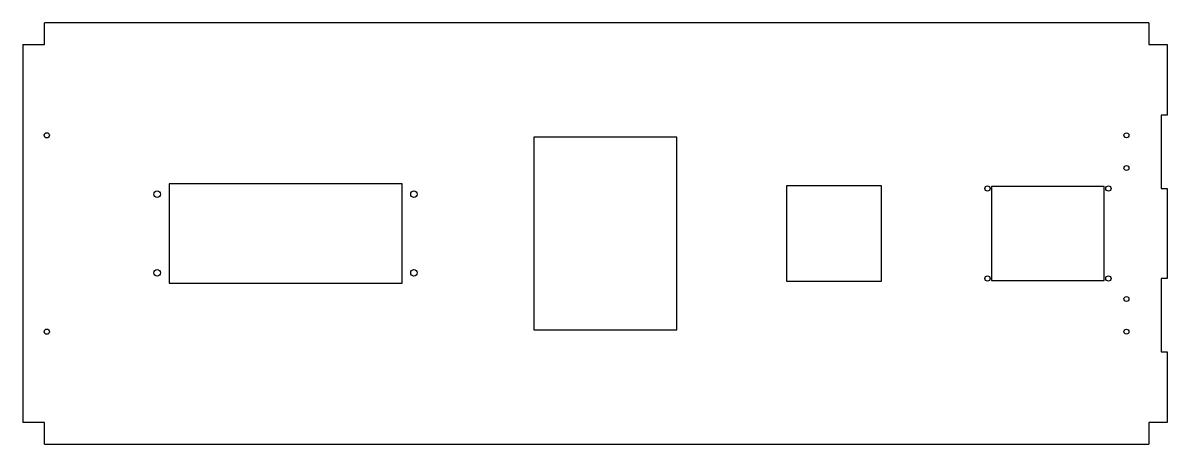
# Model space of a CAD drawing. Header units: inches. Extents: x -22 to 21.7, y -8 to 8.
import ezdxf

# ---------------------------------------------------------------- set-up
doc = ezdxf.new("R2010")
doc.units = ezdxf.units.IN
doc.header["$MEASUREMENT"] = 0

msp = doc.modelspace()

# ---------------------------------------------------------------- linework, layer by layer
at = {"color": 7, "linetype": 'Continuous', "lineweight": 25}
for p, q in [((-21.155, 7.22), (-21.155, 8.042)), ((21.025, 8.042), (-21.155, 8.042)), ((21.025, 8.042), (21.025, 7.22)), ((-21.977, 7.22), (-21.977, -7.22)), ((-21.977, 7.22), (-21.155, 7.22)), ((21.025, 7.22), (21.727, 7.22)), ((21.727, 7.22), (21.727, 4.52)), ((21.727, 4.52), (21.497, 4.52)), ((21.497, 4.52), (21.497, 1.72)), ((-2.465, 3.68), (-2.465, -3.68)), ((3.005, 3.68), (-2.465, 3.68)), ((3.005, -3.68), (3.005, 3.68)), ((-16.395, 1.9), (-16.395, -1.9)), ((-7.495, 1.9), (-16.395, 1.9)), ((-7.495, -1.9), (-7.495, 1.9)), ((7.19, 1.815), (7.19, -1.815)), ((10.82, 1.815), (7.19, 1.815)), ((10.82, -1.815), (10.82, 1.815)), ((15.025, 1.8), (15.025, -1.8)), ((19.325, 1.8), (15.025, 1.8)), ((19.325, -1.8), (19.325, 1.8)), ((21.497, 1.72), (21.727, 1.72)), ((21.727, 1.72), (21.727, -1.72)), ((21.727, -1.72), (21.497, -1.72)), ((21.497, -1.72), (21.497, -4.52)), ((-16.395, -1.9), (-7.495, -1.9)), ((7.19, -1.815), (10.82, -1.815)), ((15.025, -1.8), (19.325, -1.8)), ((-2.465, -3.68), (3.005, -3.68)), ((21.497, -4.52), (21.727, -4.52)), ((21.727, -4.52), (21.727, -7.22)), ((-21.155, -7.22), (-21.977, -7.22)), ((-21.155, -8.042), (-21.155, -7.22)), ((21.025, -7.22), (21.025, -8.042)), ((21.727, -7.22), (21.025, -7.22)), ((-21.155, -8.042), (21.025, -8.042))]:
    msp.add_line(p, q, dxfattribs=at)
for centre, radius in [((-21.065, 3.75), 0.1), ((20.175, 3.75), 0.095), ((20.175, 2.5), 0.095), ((14.866, 1.719), 0.102), ((19.484, 1.719), 0.102), ((-16.85, 1.5), 0.125), ((-7.04, 1.5), 0.125), ((-16.85, -1.5), 0.125), ((-7.04, -1.5), 0.125), ((14.866, -1.718), 0.102), ((19.484, -1.718), 0.102), ((20.175, -2.5), 0.095), ((-21.065, -3.75), 0.1), ((20.175, -3.75), 0.095)]:
    msp.add_circle(centre, radius, dxfattribs=at)

doc.saveas('drawing.dxf')
